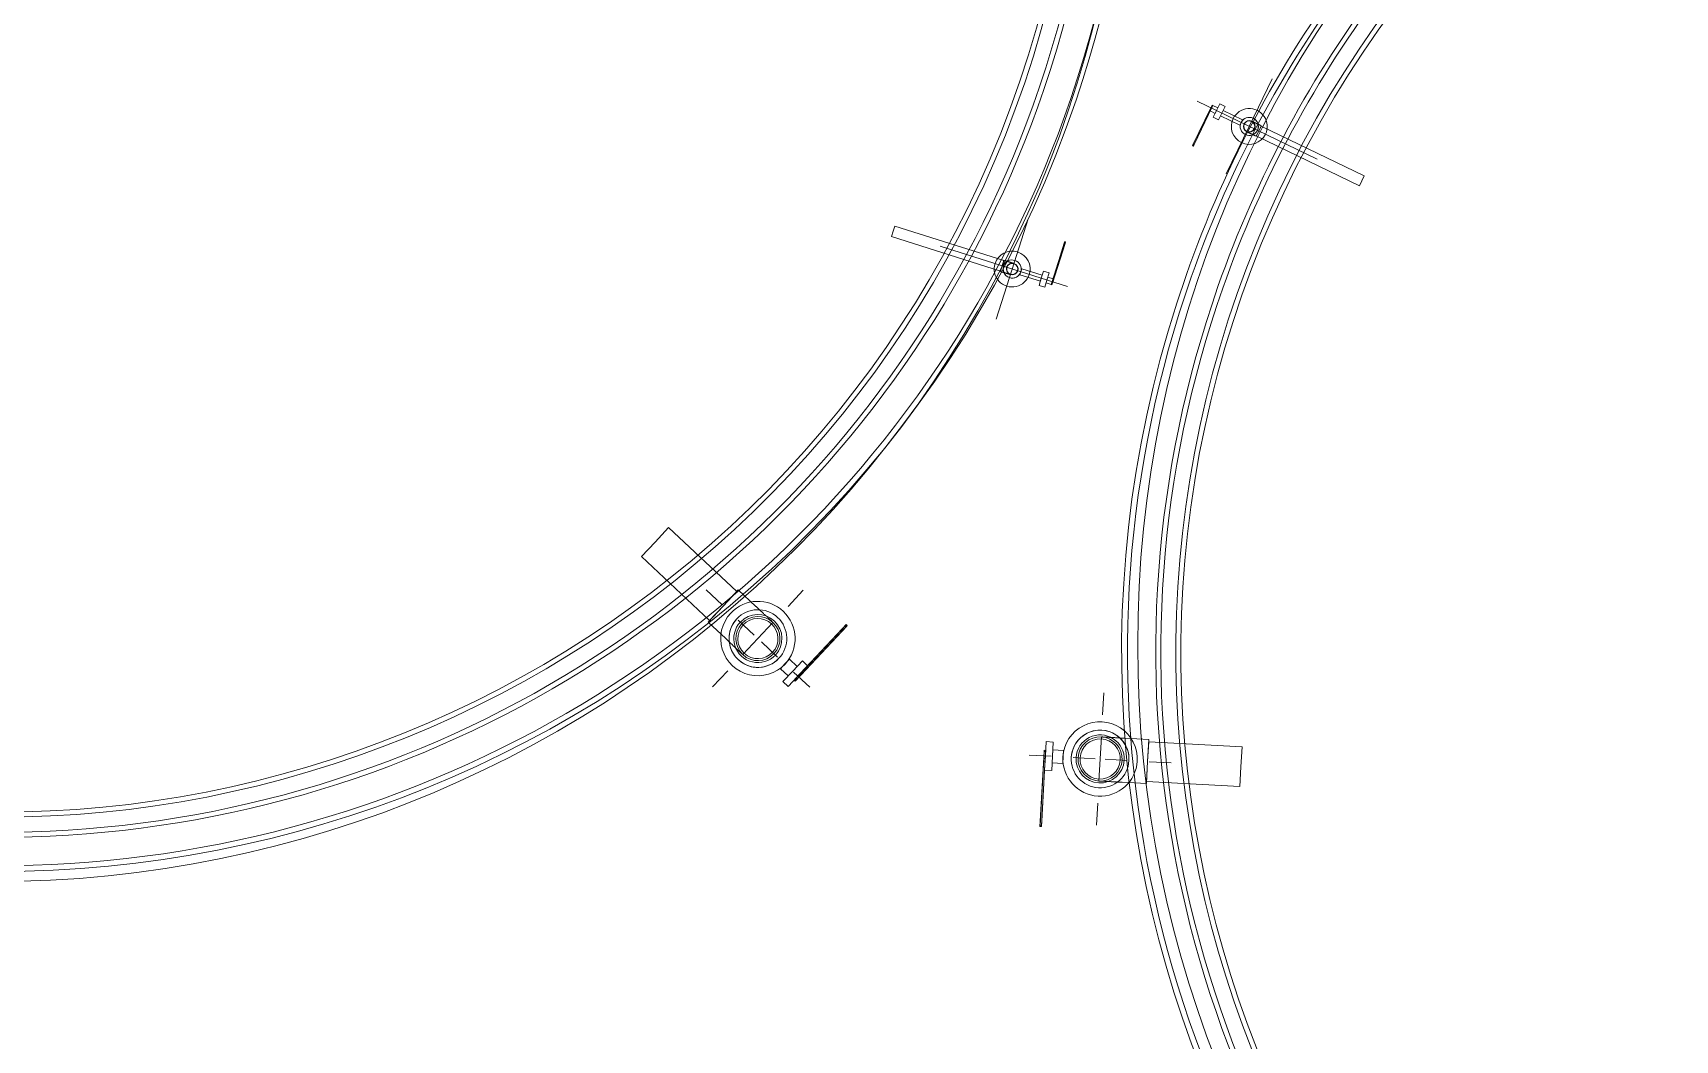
# Model space of a CAD drawing. Header units: metres. Extents: x -207 to 292, y -187 to 169.
# Drawn here: x -86.96 to -79.53, y -61.21 to -56.65 of the extents above; entities that cross this region are included whole.
import ezdxf

# ---------------------------------------------------------------- set-up
doc = ezdxf.new("R2010")
doc.units = ezdxf.units.M
doc.linetypes.add('Dash', pattern=[0.006, 0.003, -0.003])
for name, color, linetype, lineweight in [('EQUIPOS PIS', 7, 'Continuous', 9), ('P-SANR-FIXT', 7, 'Continuous', 9), ('P-SANR-FIXT-HDLN', 7, 'Dash', 9)]:
    doc.layers.add(name, color=color, linetype=linetype, lineweight=lineweight)
doc.layers.add('PR10-ARQ-PL-001-Emplazamiento-C-1_dwg', color=7, linetype='Continuous', lineweight=9, true_color=0x767676)

# ---------------------------------------------------------------- blocks, each defined once
blk = doc.blocks.new('M_Tuberia Alimentación-01 - M_Tuberia Alimentación-01-2165010-PLANTA EMPLAZAMIENTO ACTUALIZADO')
at = {"layer": 'P-SANR-FIXT'}
for p, q in [((0.2153809987350493, 0.0999999999999946), (0.1058930806477651, 0.1000000000000292)), ((0.2153809987350339, -9.992431805211765e-20), (0.2153809987350339, 0.1)), ((0.6387552651845145, 0.0900000000000142), (0.2153809987350147, 0.08999999999999686)), ((0.2153809987350339, -2.907980233978642e-16), (0.2153809987350339, 0.08999999999999958)), ((0.6387552651844991, 0.08999999999999958), (0.6387552651844991, 0)), ((-0.2484967248506126, 0.02500000000001164), (-0.2551027530488542, 0.02500000000001164)), ((-0.2551027530488791, 0.025), (-0.2551027530488791, -0.01183938774610819)), ((-0.2551027530488791, 0.0196284269089071), (-0.2551027530488791, -0.2959276251690544)), ((-0.2484967248506383, 0.0196284269089071), (-0.2551027530488791, 0.0196284269089071)), ((-0.2161958498840084, 0.06467941261838973), (-0.2484967248506126, 0.06467941261840707)), ((-0.2484967248506378, -2.08984948266195e-16), (-0.2484967248506378, 0.064679412618372)), ((-0.2484967248506383, -0.01183938774610805), (-0.2484967248506383, 0.025)), ((-0.2484967248506383, -0.2959276251690544), (-0.2484967248506383, 0.01962842690890711)), ((-0.2484967248506378, -0.064679412618372), (-0.2484967248506378, 0)), ((-0.216195849884013, 0.064679412618372), (-0.216195849884013, 0)), ((-0.1681454552595636, 0.02964117536643666), (-0.2161958498840084, 0.02964117536643666)), ((-0.2161958498840128, -9.577328008610232e-17), (-0.2161958498840128, 0.02964117536643639)), ((-0.216195849884013, 2.08984948266195e-16), (-0.216195849884013, -0.064679412618372)), ((-0.2161958498840128, -0.02964117536643639), (-0.2161958498840128, 0)), ((-0.168145455259549, 0.02964117536643639), (-0.168145455259549, 2.632665229501576e-17)), ((-0.168145455259549, 8.260995393859444e-17), (-0.168145455259549, -0.02964117536643639)), ((0.2153809987350339, -0.1), (0.2153809987350339, 3.230089905684653e-16)), ((0.2153809987350339, -0.08999999999999958), (0.2153809987350339, 0)), ((0.6387552651844991, 2.907980233978642e-16), (0.6387552651844991, -0.08999999999999958)), ((-0.2551027530488791, -0.3168639335319202), (-0.2551027530488791, -0.01183938774610791)), ((-0.2484967248506383, -0.01183938774610819), (-0.2551027530488791, -0.01183938774610819)), ((-0.2484967248506383, -0.01183938774610792), (-0.2484967248506383, -0.3168639335319202)), ((-0.2484967248506126, -0.06467941261835508), (-0.2161958498840084, -0.06467941261837241)), ((-0.2161958498840084, -0.02964117536643666), (-0.1681454552594943, -0.02964117536643666)), ((0.1058930806477997, -0.1000000000000119), (0.2153809987350493, -0.1000000000000119)), ((0.2153809987350147, -0.08999999999999686), (0.6387552651845145, -0.08999999999997954)), ((-0.2551027530488791, -0.2959276251690544), (-0.2551027530488791, -0.3201223840802223)), ((-0.2484967248506383, -0.3201223840802223), (-0.2484967248506383, -0.2959276251690544)), ((-0.2551027530488791, -0.3168639335319202), (-0.2484967248506383, -0.3168639335319202)), ((-0.2551027530488542, -0.3201223840802253), (-0.2484967248506126, -0.320122384080208))]:
    blk.add_line(p, q, dxfattribs=at)
at = {"layer": 'P-SANR-FIXT', "flags": 128}
for points in [[(0.1058930806477651, 0.1000000000000292), (0.1016584868577093, 0.0999999999999946), (0.09743066751435345, 0.0999999999999946), (0.09321638622682085, 0.1000000000000119), (0.08902238494612975, 0.1000000000000292), (0.08485537317966364, 0.0999999999999946), (0.08072201725737642, 0.1000000000000119), (0.07662892966691989, 0.1000000000000119), (0.07258265847536605, 0.1000000000000119), (0.06858967685342914, 0.1000000000000119), (0.06465637271996402, 0.0999999999999946), (0.06078903852247259, 0.1000000000000119), (0.05699386117066697, 0.1000000000000292), (0.05327691213882145, 0.1000000000000119), (0.04964413775240228, 0.1000000000000292), (0.04610134967540053, 0.0999999999999946), (0.04265421561312942, 0.1000000000000292), (0.0393082502446242, 0.0999999999999946), (0.03606880640079217, 0.1000000000000292), (0.03294106650071826, 0.1000000000000119), (0.02993003426102641, 0.09999999999997727), (0.02704052669087523, 0.0999999999999946), (0.02427716638613692, 0.1000000000000119), (0.02164437413374399, 0.1000000000000292), (0.01914636183971788, 0.09999999999997727), (0.01678712579075545, 0.09999999999997727), (0.0145704402613279, 0.1000000000000119), (0.01249985147537109, 0.1000000000000119), (0.01057867193330931, 0.1000000000000119), (0.008809975112486155, 0.1000000000000119), (0.007196590550566635, 0.1000000000000119), (0.005741099318702072, 0.1000000000000119), (0.004445829892323855, 0.1000000000000119), (0.003312854426253762, 0.1000000000000119), (0.002343985439501921, 0.1000000000000292), (0.001540772915781781, 0.1000000000000119), (0.000904501823831015, 0.0999999999999946), (0.0004361900615926061, 0.0999999999999946), (0.000136586827998508, 0.1000000000000292), (6.171424400326941e-06, 0.0999999999999946)], [(0, -0.0999999999999946), (8.470316986340549e-05, -0.0999999999999946), (0.0003386771724411119, -0.0999999999999946), (0.0007615157035115772, -0.0999999999999946), (0.001352542311607067, -0.1000000000000119), (0.002110811480291705, -0.09999999999997727), (0.003035110140502366, -0.09999999999997727), (0.00412395961173961, -0.0999999999999946), (0.005375617967084145, -0.0999999999999946), (0.006788082820098316, -0.0999999999999946), (0.008359094528310925, -0.09999999999995994), (0.01008613980819155, -0.09999999999997727), (0.01196645575575822, -0.1000000000000119), (0.0139970342664772, -0.0999999999999946), (0.01617462684797501, -0.0999999999999946), (0.01849574981669175, -0.1000000000000119), (0.02095668987092177, -0.09999999999997727), (0.02355351003157866, -0.0999999999999946), (0.0262820559403931, -0.09999999999997727), (0.02913796250597943, -0.0999999999999946), (0.03211666088702932, -0.1000000000000119), (0.03521338580157817, -0.09999999999997727), (0.03842318315032044, -0.1000000000000119), (0.04174091794229608, -0.09999999999997727), (0.04516128250950324, -0.09999999999997727), (0.04867880499830917, -0.1000000000000119), (0.05228785812310553, -0.0999999999999946), (0.05598266816876322, -0.1000000000000119), (0.05975732422740239, -0.0999999999999946), (0.063605787654508, -0.09999999999997727), (0.06752190172962928, -0.1000000000000119), (0.07149940150561934, -0.1000000000000119), (0.07553192383127216, -0.0999999999999946), (0.0796130175311746, -0.0999999999999946), (0.08373615372593249, -0.0999999999999946), (0.08789473627717789, -0.0999999999999946), (0.0920821123400312, -0.09999999999997727), (0.09629158300593518, -0.09999999999997727), (0.1005164140198862, -0.0999999999999946), (0.1047498465534548, -0.1000000000000119), (0.1058930806477997, -0.1000000000000119)]]:
    blk.add_lwpolyline(points, dxfattribs=at)
at = {"layer": 'P-SANR-FIXT'}
for centre, radius, start, end in [((-4.354376835101458e-20, 0), 0.1684943366687442, 359.9999999999994, 179.9999999999996), ((-3.922863485453557e-20, 0), 0.1684943366687442, 359.9999999999994, 179.9999999999996), ((-2.14629510331909e-20, 0), 0.1684943366687442, 359.9999999999994, 179.9999999999996), ((-1.714781753671192e-20, 0), 0.1684943366687442, 359.9999999999994, 179.9999999999996), ((-3.51032895246632e-20, 0), 0.1684943366687438, 359.9999999999994, 179.9999999999996), ((-2.558829636306329e-20, 0), 0.1684943366687438, 359.9999999999994, 179.9999999999996), ((-2.558829636306328e-20, 0), 0.1307901465824301, 2.289999370653732e-13, 180.0000000000001), ((-2.14629510331909e-20, 0), 0.1307901465824303, 359.9999999999994, 179.9999999999996), ((-3.922863485453557e-20, 0), 0.1307901465824303, 359.9999999999994, 179.9999999999996), ((-3.510328952466319e-20, 0), 0.1307901465824303, 359.9999999999994, 179.9999999999996), ((-5.123787571314483e-20, 0), 0.1089864609012005, 359.9999999999994, 179.9999999999997), ((-4.354376835101458e-20, 0), 0.1089864609012005, 359.9999999999994, 179.9999999999997), ((-1.714781753671191e-20, 0), 0.1089864609012005, 359.9999999999994, 179.9999999999997), ((-9.453710174581649e-21, 0), 0.1089864609012005, 359.9999999999994, 179.9999999999997), ((-5.364550253076481e-20, -9.992431805211765e-20), 0.09999999999999994, 4.198332179531842e-13, 180.0000000000002), ((1.266451756575433e-20, 0), 0.09097914548139877, 4.007498898644031e-13, 180.0000000000002), ((3.194560519766427e-20, 0), 0.09097914548139877, 4.007498898644031e-13, 180.0000000000002), ((4.048186923820066e-20, 0), 0.09097914548139877, 4.007498898644031e-13, 180.0000000000002), ((4.627881552135246e-20, 0), 0.09097914548139877, 4.007498898644031e-13, 180.0000000000002), ((-4.354376835101458e-20, 0), 0.1684943366687442, 179.9999999999999, 359.9999999999994), ((-3.922863485453557e-20, 0), 0.1684943366687442, 179.9999999999999, 359.9999999999994), ((-2.14629510331909e-20, 0), 0.1684943366687442, 179.9999999999999, 359.9999999999994), ((-1.714781753671192e-20, 0), 0.1684943366687442, 179.9999999999999, 359.9999999999994), ((-3.51032895246632e-20, 0), 0.1684943366687438, 179.9999999999999, 359.9999999999994), ((-2.558829636306329e-20, 0), 0.1684943366687438, 179.9999999999999, 359.9999999999994), ((-2.558829636306328e-20, 0), 0.1307901465824301, 180.0000000000004, 2.544443745170813e-13), ((-2.14629510331909e-20, 0), 0.1307901465824303, 180, 359.9999999999994), ((-3.922863485453557e-20, 0), 0.1307901465824303, 180, 359.9999999999994), ((-3.510328952466319e-20, 0), 0.1307901465824303, 180, 359.9999999999994), ((-5.123787571314483e-20, 0), 0.1089864609012005, 180, 359.9999999999994), ((-4.354376835101458e-20, 0), 0.1089864609012005, 180, 359.9999999999994), ((-1.714781753671191e-20, 0), 0.1089864609012005, 180, 359.9999999999994), ((-9.453710174581649e-21, 0), 0.1089864609012005, 180, 359.9999999999994), ((1.266451756575433e-20, 0), 0.09097914548139877, 180.0000000000002, 5.088887490341627e-14), ((3.194560519766427e-20, 0), 0.09097914548139877, 180.0000000000002, 5.088887490341627e-14), ((4.048186923820066e-20, 0), 0.09097914548139877, 180.0000000000002, 5.088887490341627e-14), ((4.627881552135246e-20, 0), 0.09097914548139877, 180.0000000000002, 5.088887490341627e-14), ((-5.364550253076481e-20, -9.992431805211765e-20), 0.09999999999999994, 180.0000000000002, 359.9999999999994)]:
    blk.add_arc(centre, radius, start, end, dxfattribs=at)
at = {"layer": 'P-SANR-FIXT-HDLN'}
for p, q in [((-1.811953281616791e-20, 1.041147840717393e-15), (0, 0.30096049188159)), ((-0.3222281381753473, 0), (0, 1.041147840717393e-15)), ((0.3222281381753473, 0), (0, 1.041147840717393e-15)), ((-1.811953281616803e-20, 1.041147840717393e-15), (0, -0.30096049188159))]:
    blk.add_line(p, q, dxfattribs=at)
blk = doc.blocks.new('M_Tuberia Alimentación-02 - M_Tuberia Alimentación-02-2167664-PLANTA EMPLAZAMIENTO ACTUALIZADO')
at = {"layer": 'P-SANR-FIXT'}
for p, q in [((-2.643505027880703e-19, 8.472816166344263e-16), (0, 0.2389936257055457)), ((-0.2621750980009191, 3.014020239089018e-19), (0.3414942734020562, 1.950509555442414e-15)), ((-0.1897114651898784, 0.01385887385455112), (-0.1933912728527299, 0.01385887385456845)), ((-0.1933912728528042, 0.01385887385455386), (-0.1933912728528042, -4.591808704101918e-16)), ((-0.1933912728528042, 0.006461004050486624), (-0.1933912728528042, -0.1828042598845548)), ((-0.1897114651899315, 0.006461004050486624), (-0.1933912728528042, 0.006461004050486624)), ((-0.1650425307490551, 0.01390009744740905), (-0.1897114651898438, 0.01390009744739173)), ((-0.1897114651899315, 0.01390009744739998), (-0.1897114651899315, 0)), ((-0.1897114651899315, -3.704510656565851e-16), (-0.1897114651899315, 0.01385887385455386)), ((-0.1897114651899315, -0.1828042598845548), (-0.1897114651899315, 0.006461004050486612)), ((-0.1897114651899315, 4.491245403046258e-17), (-0.1897114651899315, -0.01390009744739998)), ((-0.138379454093007, 0.03380192890178446), (-0.1650425307490204, 0.03380192890180179)), ((-0.1650425307491191, -1.092170456852954e-16), (-0.1650425307491191, 0.03380192890179299)), ((-0.1650425307491191, -4.491245403046258e-17), (-0.1650425307491191, 0.01390009744739998)), ((-0.1650425307491191, -0.01390009744739998), (-0.1650425307491191, 0)), ((-0.1650425307491191, -0.03380192890179299), (-0.1650425307491191, 0)), ((-0.1383794540930494, -1.092170456852954e-16), (-0.1383794540930494, 0.03380192890179299)), ((-0.0410583655958536, 0.01390009744740905), (-0.1383794540929724, 0.01390009744739173)), ((-0.1383794540930493, -4.491245403046302e-17), (-0.1383794540930493, 0.01390009744740012)), ((-0.1383794540930494, -0.03380192890179299), (-0.1383794540930494, 0)), ((-0.1383794540930493, -0.01390009744740012), (-0.1383794540930493, 0)), ((-0.04105836559595109, -4.491245403046302e-17), (-0.04105836559595109, 0.01390009744740012)), ((-0.04105836559595109, -0.01390009744740012), (-0.04105836559595109, 0)), ((-2.643505027880722e-19, 8.472816166344263e-16), (0, -0.2389936257055457)), ((0.04738928398605149, 0.02641715653502388), (0.04214382561196035, 0.02641715653502388)), ((0.0473892839859497, -1.732282441266471e-16), (0.0473892839859497, 0.02641715653503993)), ((0.566057269048424, 0.02500000000001164), (0.04738928398605149, 0.02500000000001164)), ((0.0473892839859497, -8.077722872162979e-17), (0.0473892839859497, 0.02500000000000014)), ((0.0473892839859497, -0.02641715653503994), (0.0473892839859497, 8.284031934607364e-17)), ((0.0473892839859497, -0.02500000000000014), (0.0473892839859497, 0)), ((0.5660572690483285, -8.077722872162979e-17), (0.5660572690483285, 0.02500000000000014)), ((0.5660572690483285, -0.02500000000000014), (0.5660572690483285, 0)), ((-0.1933912728528042, -0.1859654784972582), (-0.1933912728528042, -2.707167823245982e-16)), ((-0.1897114651899315, -4.591808704101918e-16), (-0.1933912728528042, -4.591808704101918e-16)), ((-0.1897114651899315, -2.67404326718515e-16), (-0.1897114651899315, -0.1859654784972582)), ((-0.1897114651898784, -0.01390009744742638), (-0.1650425307490204, -0.01390009744739173)), ((-0.1650425307490204, -0.03380192890176714), (-0.1383794540929724, -0.03380192890178446)), ((-0.1383794540929377, -0.01390009744739173), (-0.04105836559588825, -0.01390009744739173)), ((0.04214382561196035, -0.02641715653505853), (0.04738928398605149, -0.02641715653502388)), ((0.04738928398605149, -0.02500000000001164), (0.566057269048424, -0.02499999999997699)), ((-0.1933912728528042, -0.1828042598845547), (-0.1933912728528042, -0.1904910760853377)), ((-0.1897114651899315, -0.1828042598845547), (-0.1933912728528042, -0.1828042598845547)), ((-0.1933912728528042, -0.1859654784972584), (-0.1933912728528042, -0.1904909652471099)), ((-0.1933912728527299, -0.1904910760853343), (-0.1897114651898784, -0.1904910760853343)), ((-0.1897114651899315, -0.1904910760853377), (-0.1897114651899315, -0.1828042598845548)), ((-0.1897114651899315, -0.1904909652471099), (-0.1897114651899315, -0.1859654784972583))]:
    blk.add_line(p, q, dxfattribs=at)
at = {"layer": 'P-SANR-FIXT', "flags": 128}
for points in [[(0.04214382561196035, 0.02641715653502388), (0.04045852208566057, 0.02641715653504121), (0.03877591468550845, 0.02641715653502388), (0.0370986952243753, 0.02641715653502388), (0.03542954689557937, 0.02641715653502388), (0.03377113998050454, 0.02641715653507586), (0.03212612757631696, 0.02641715653504121), (0.03049714135202685, 0.02641715653504121), (0.0288867873380239, 0.02641715653504121), (0.02729764175722939, 0.02641715653502388), (0.02573224690368661, 0.02641715653502388), (0.02419310707499999, 0.02641715653502388), (0.02268268456676633, 0.02641715653502388), (0.02120339573267102, 0.02641715653502388), (0.01975760711936273, 0.02641715653505853), (0.01834763168012623, 0.02641715653504121), (0.01697572507497662, 0.02641715653505853), (0.01564408206174903, 0.02641715653505853), (0.01435483298525287, 0.02641715653504121), (0.01311004036896047, 0.02641715653505853), (0.01191169561546767, 0.02641715653504121), (0.01076171582085463, 0.02641715653504121), (0.009661940707313079, 0.02641715653502388), (0.008614129680623864, 0.02641715653504121), (0.007619959014771666, 0.02641715653502388), (0.006681019170766013, 0.02641715653502388), (0.0057988122520248, 0.02641715653502388), (0.004974749601552776, 0.02641715653504121), (0.004210149543687112, 0.02641715653505853), (0.003506235275469226, 0.02641715653505853), (0.002864132909514047, 0.02641715653505853), (0.002284869672638888, 0.02641715653505853), (0.001769372262538946, 0.02641715653502388), (0.001318465364969688, 0.02641715653504121), (0.000932870334866675, 0.02641715653504121), (0.0006132040420265184, 0.02641715653505853), (0.0003599778843290551, 0.02641715653502388), (0.0001735969695402673, 0.02641715653502388), (5.435946742854867e-05, 0.02641715653502388), (2.456132540828549e-06, 0.02641715653504121)], [(6.930349627509714e-14, -0.02641715653504121), (3.371056549185596e-05, -0.02641715653504121), (0.0001347883318924687, -0.02641715653502388), (0.0003030715965765921, -0.02641715653502388), (0.0005382911421083918, -0.02641715653502388), (0.0008400706673784953, -0.02641715653504121), (0.001207927389608813, -0.02641715653502388), (0.001641272816428136, -0.02641715653505853), (0.002139413687637352, -0.02641715653502388), (0.002701553084134685, -0.02641715653505853), (0.003326791702822811, -0.02641715653505853), (0.004014129295141538, -0.02641715653505853), (0.004762466267701348, -0.02641715653502388), (0.005570605440998224, -0.02641715653504121), (0.006437253964615775, -0.02641715653502388), (0.007361025385934591, -0.02641715653502388), (0.00834044186767087, -0.02641715653505853), (0.009373936552338456, -0.02641715653505853), (0.01045985606902559, -0.02641715653505853), (0.01159646317808565, -0.02641715653502388), (0.0127819395505885, -0.02641715653502388), (0.01401438867730012, -0.02641715653500655), (0.01529183890244312, -0.02641715653505853), (0.01661224657825333, -0.02641715653505853), (0.01797349933399101, -0.02641715653502388), (0.01937341945576845, -0.02641715653502388), (0.02080976736995162, -0.02641715653504121), (0.02228024522628948, -0.02641715653505853), (0.02378250057394471, -0.02641715653502388), (0.02531413012474286, -0.02641715653502388), (0.02687268359816499, -0.02641715653502388), (0.02845566764118803, -0.02641715653504121), (0.03006054981694361, -0.02641715653504121), (0.03168476265637364, -0.02641715653502388), (0.03332570776539815, -0.02641715653502388), (0.0349807599818082, -0.02641715653504121), (0.03664727157526577, -0.02641715653502388), (0.03832257648257892, -0.02641715653502388), (0.04000399457340136, -0.02641715653502388), (0.04168883593738137, -0.02641715653502388), (0.04214382561196035, -0.02641715653505853)]]:
    blk.add_lwpolyline(points, dxfattribs=at)
at = {"layer": 'P-SANR-FIXT'}
for centre, radius, start, end in [((0, 0), 0.08135233843567118, 359.9999999999994, 179.9999999999996), ((0, 0), 0.08135233843567118, 359.9999999999994, 179.9999999999996), ((0, 0), 0.08135233843568421, 359.9999999999994, 179.9999999999996), ((0, 0), 0.08135233843568421, 359.9999999999994, 179.9999999999996), ((0, 0), 0.08135233843567118, 179.9999999999999, 359.9999999999994), ((0, 0), 0.08135233843567118, 179.9999999999999, 359.9999999999994), ((0, 0), 0.08135233843568421, 180, 359.9999999999994), ((0, 0), 0.08135233843568421, 180, 359.9999999999994), ((0, 0), 0.04105836559595545, 2.353610464283002e-13, 180), ((0, 0), 0.04105836559595109, 359.9999999999994, 179.9999999999996), ((0, 0), 0.04105836559595109, 359.9999999999994, 179.9999999999996), ((0, 0), 0.04105836559594278, 359.9999999999994, 179.9999999999996), ((0, 0), 0.04105836559594278, 359.9999999999994, 179.9999999999996), ((0, 0), 0.04105836559595551, 359.9999999999994, 179.9999999999996), ((0, 0), 0.04105836559595546, 180.0000000000004, 2.035554996136651e-13), ((0, 0), 0.04105836559595109, 179.9999999999999, 359.9999999999994), ((0, 0), 0.04105836559595109, 179.9999999999999, 359.9999999999994), ((0, 0), 0.04105836559594279, 179.9999999999999, 359.9999999999994), ((0, 0), 0.04105836559594279, 179.9999999999999, 359.9999999999994), ((0, 0), 0.04105836559595552, 179.9999999999999, 359.9999999999994), ((-2.076632604713839e-18, -2.51586847816659e-18), 0.02641715653503992, 4.452776554048924e-14, 179.9999999999999), ((1.392423537617156e-19, 0), 0.02499999999999947, 2.289999370653732e-13, 180), ((1.476276369569623e-20, 0), 0.02499999999999951, 359.9999999999994, 179.9999999999995), ((1.392423537617156e-19, 0), 0.02499999999999947, 180.0000000000004, 2.035554996136651e-13), ((1.476276369569623e-20, 0), 0.02499999999999952, 179.9999999999999, 359.9999999999994), ((-2.076632604713839e-18, -2.51586847816659e-18), 0.02641715653503992, 180.0000000000002, 359.9999999999994)]:
    blk.add_arc(centre, radius, start, end, dxfattribs=at)
blk = doc.blocks.new('M_Estanque-Terraza - M_Estanque-Terraza-2090154-PLANTA EMPLAZAMIENTO ACTUALIZADO')
at = {"layer": 'P-SANR-FIXT'}
for centre, radius, start, end in [((-1.696641881242665e-15, 0), 5.151627146850166, 3.702555429209831e-13, 136.136234044139), ((-1.242570705970596e-15, 0), 5.151627146850166, 3.702555429209831e-13, 136.136234044139), ((-1.242570705970596e-15, 0), 5.126627146850164, 3.702555429209829e-13, 136.1194529881476), ((-1.656194243939091e-15, 0), 5.126627146850164, 3.702555429209829e-13, 136.1194529881476), ((-1.624300693947589e-15, 0), 4.998277258842649, 3.702555429209831e-13, 136.0306509015321), ((-2.165734258596785e-15, 0), 4.975544739836833, 359.9999999999996, 136.014444342832), ((-3.248601387895178e-15, 0), 4.905907101428718, 4.071109992273301e-13, 180.0000000000001), ((-3.248601387895178e-15, 0), 4.88317458242289, 4.134721085902572e-13, 180.0000000000001), ((-1.696641881242664e-15, 0), 5.151627146850166, 143.8798279624786, 180.0000000000001), ((-1.242570705970596e-15, 0), 5.151627146850166, 143.8798279624786, 180.0000000000001), ((-1.242570705970595e-15, 0), 5.126627146850165, 143.9008687572724, 180), ((-1.656194243939091e-15, 0), 5.126627146850165, 143.9008687572724, 180), ((-2.165734258596785e-15, 0), 4.998277258842649, 144.0122161212361, 180), ((-1.624300693947589e-15, 0), 4.975544739836833, 144.0325378934425, 179.9999999999996), ((-1.696641881242665e-15, 0), 5.151627146850164, 180.0000000000002, 359.9999999999993), ((-1.242570705970596e-15, 0), 5.151627146850165, 180.0000000000002, 359.9999999999993), ((-1.242570705970596e-15, 0), 5.126627146850164, 180.0000000000002, 5.088887490341627e-13), ((-1.656194243939091e-15, 0), 5.126627146850164, 180.0000000000002, 5.088887490341627e-13), ((-2.165734258596785e-15, 0), 4.998277258842649, 180.0000000000002, 5.088887490341627e-13), ((-2.165734258596785e-15, 0), 4.975544739836832, 179.9999999999998, 5.088887490341627e-14), ((-3.248601387895178e-15, 0), 4.905907101428718, 180.0000000000002, 359.9999999999991), ((-3.248601387895178e-15, 0), 4.88317458242289, 180.0000000000002, 359.9999999999991)]:
    blk.add_arc(centre, radius, start, end, dxfattribs=at)
blk = doc.blocks.new('YADRAN_LASQUEMAS_ARQ_MO_002_TERRAZAS_rvt-1-PLANTA EMPLAZAMIENTO ACTUALIZADO')
at = {"layer": 'P-SANR-FIXT', "lineweight": 9}
for name, p, rotation in [('M_Estanque-Terraza - M_Estanque-Terraza-2090154-PLANTA EMPLAZAMIENTO ACTUALIZADO', (-87.11609385961606, -55.29354019738573), 341.2054871011998), ('M_Estanque-Terraza - M_Estanque-Terraza-2090154-PLANTA EMPLAZAMIENTO ACTUALIZADO', (-76.87971635575948, -59.45188757335046), 340.6677333560488), ('M_Tuberia Alimentación-02 - M_Tuberia Alimentación-02-2167664-PLANTA EMPLAZAMIENTO ACTUALIZADO', (-81.45441982820891, -57.07185186941825), 334.1961467867906), ('M_Tuberia Alimentación-02 - M_Tuberia Alimentación-02-2167664-PLANTA EMPLAZAMIENTO ACTUALIZADO', (-82.52826613367569, -57.71765364569927), 162.4455185655113), ('M_Tuberia Alimentación-01 - M_Tuberia Alimentación-01-2165010-PLANTA EMPLAZAMIENTO ACTUALIZADO', (-83.680152556962, -59.39155256111444), 136.8200000000002), ('M_Tuberia Alimentación-01 - M_Tuberia Alimentación-01-2165010-PLANTA EMPLAZAMIENTO ACTUALIZADO', (-82.12998225630713, -59.9369340483039), 356.8200000000009)]:
    blk.add_blockref(name, p, dxfattribs=dict(at, rotation=rotation))
blk = doc.blocks.new('PR10-ARQ-PL-001-Emplazamiento-C-1_dwg-674643-PLANTA EMPLAZAMIENTO ACTUALIZADO')
at = {"layer": 'EQUIPOS PIS'}
for centre, radius in [((-87.14934523746372, -55.34572538018227), 5.147159958258271), ((-76.81272254854441, -59.42118143796921), 5.147159958258279)]:
    blk.add_circle(centre, radius, dxfattribs=at)

msp = doc.modelspace()

# ---------------------------------------------------------------- block references
at = {"lineweight": 5}
msp.add_blockref('YADRAN_LASQUEMAS_ARQ_MO_002_TERRAZAS_rvt-1-PLANTA EMPLAZAMIENTO ACTUALIZADO', (0, 0), dxfattribs=at)
at = {"layer": 'PR10-ARQ-PL-001-Emplazamiento-C-1_dwg', "color": 7}
msp.add_blockref('PR10-ARQ-PL-001-Emplazamiento-C-1_dwg-674643-PLANTA EMPLAZAMIENTO ACTUALIZADO', (0, 0), dxfattribs=at)

doc.saveas('drawing.dxf')
